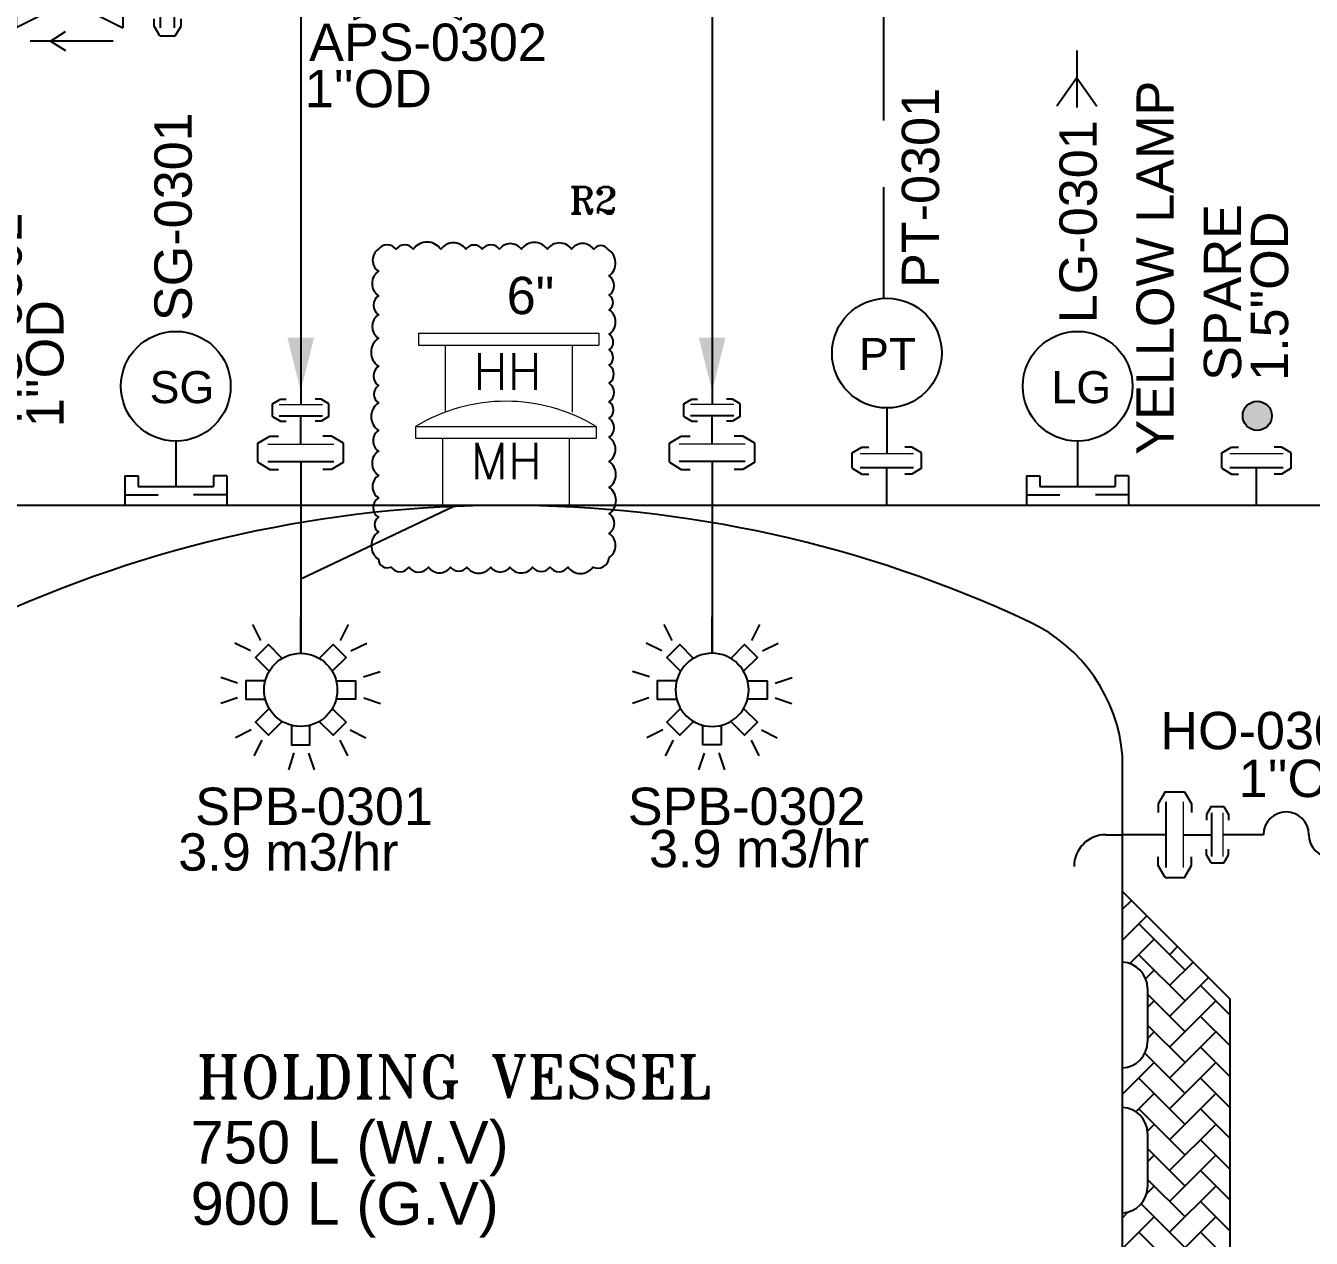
# Model space of a CAD drawing. Header units: millimetres. Extents: x -6754 to 5895, y -4820 to 1016.
# Drawn here: x -2073.1 to -1952.6, y -1712 to -1598.4 of the extents above; entities that cross this region are included whole.
import ezdxf
from ezdxf.enums import TextEntityAlignment as Align

# ---------------------------------------------------------------- set-up
doc = ezdxf.new("R2010")
doc.units = ezdxf.units.MM
doc.linetypes.add('HIDDEN', pattern=[0.375, 0.25, -0.125])
doc.layers.get('0').update_dxf_attribs({"linetype": 'CONTINUOUS'})
for name, color, linetype in [('A---SIGLD-CONN-EL', 7, 'CONTINUOUS'), ('can_move', 7, 'CONTINUOUS'), ('E---INDID------', 7, 'CONTINUOUS'), ('E---INDID-TEXT-25-35', 2, 'CONTINUOUS'), ('P---MWAYD------', 7, 'CONTINUOUS'), ('P---PEQID------', 7, 'CONTINUOUS'), ('P---PEQID-TEXT-25-35', 2, 'CONTINUOUS'), ('P---PFLGD------', 7, 'CONTINUOUS'), ('P---PHOSD-TEXT-25-35', 2, 'CONTINUOUS'), ('P---PLINB-CHWR039', 7, 'CONTINUOUS'), ('P---PLINB-CHWR041', 7, 'CONTINUOUS'), ('P---PLINB-CIPS112', 7, 'CONTINUOUS'), ('P---PLINB-PRO039', 7, 'CONTINUOUS'), ('P---PLINB-PS102', 7, 'CONTINUOUS'), ('P---PLINB-PS104', 7, 'CONTINUOUS'), ('P---PVL3D-TEXT-25-35', 2, 'CONTINUOUS'), ('P---PVLSD-TEXT-18-25', 3, 'CONTINUOUS'), ('P---TANKB-V03', 7, 'CONTINUOUS'), ('P---TANKD-TEXT-25-35', 2, 'CONTINUOUS'), ('VALVE', 6, 'CONTINUOUS')]:
    doc.layers.add(name, color=color, linetype=linetype)
doc.styles.add('ROMANS', font='romans.shx')
doc.styles.add('ROMANT', font='romant.shx')
doc.styles.get("Standard").update_dxf_attribs({"font": 'arial.ttf'})

# ---------------------------------------------------------------- blocks, each defined once
blk = doc.blocks.new('jtf')
for p, q in [((183.7326625165489, 67.0500738686342), (184.4681088752732, 67.48911197279767)), ((183.7326625165489, 65.87006733978824), (183.7326625165489, 67.0500738686342)), ((184.4681088752732, 67.48911197279767), (185.0073755605541, 67.48911197279767)), ((188.2710194706005, 67.48911197279767), (187.7317527853197, 67.48911197279767)), ((189.0064658293306, 67.0500738686342), (188.2710194706005, 67.48911197279767)), ((189.0064658293306, 65.87006733978824), (189.0064658293306, 67.0500738686342)), ((183.7326625165489, 65.87006733978824), (184.4681088752732, 65.43102923562476)), ((184.4681088752732, 65.43102923562476), (185.0073755605541, 65.43102923562476)), ((186.3695641729369, 63.28645938869022), (186.3695641729369, 65.92370400019058)), ((188.2710194706005, 65.43102923562476), (187.7317527853197, 65.43102923562476)), ((189.0064658293306, 65.87006733978824), (188.2710194706005, 65.43102923562476)), ((182.3600665893783, 63.36801573332951), (183.4783374930366, 64.03558792490892)), ((183.4783374930366, 64.03558792490892), (184.2983106104572, 64.03558792490892)), ((189.2607908528371, 64.03558792490892), (188.4408177354165, 64.03558792490892)), ((190.3790617565012, 63.36801573332951), (189.2607908528371, 64.03558792490892)), ((182.3600665893783, 61.5737761512336), (182.3600665893783, 63.36801573332951)), ((190.3790617565012, 61.5737761512336), (190.3790617565012, 63.36801573332951)), ((182.3600665893783, 61.5737761512336), (183.4783374930366, 60.90620395965418)), ((186.3695641729369, 61.65533249587432), (186.3695641729369, 57.54027658786356)), ((190.3790617565012, 61.5737761512336), (189.2607908528371, 60.90620395965418)), ((183.4783374930366, 60.90620395965418), (184.2983106104572, 60.90620395965418)), ((189.2607908528371, 60.90620395965418), (188.4408177354165, 60.90620395965418))]:
    blk.add_line(p, q)
at = {"color": 6, "lineweight": 15}
for points in [[(184.3366099451705, 66.99643720823184), (188.4025184007062, 66.99643720823184)], [(183.2783889506935, 63.28645938869022), (189.4607393951802, 63.28645938869022)]]:
    blk.add_lwpolyline(points, dxfattribs=at)
at = {"color": 1}
for points in [[(184.3366099451705, 65.92370400019058), (188.4025184007062, 65.92370400019058)], [(183.2783889506935, 61.65533249587432), (189.4607393951802, 61.65533249587432)]]:
    blk.add_lwpolyline(points, dxfattribs=at)
blk = doc.blocks.new('phi_15862574930')
at = {"color": 0, "linetype": 'ByBlock'}
blk.add_blockref('jtf', (-186.3695641729369, -63.28645938869022), dxfattribs=at)
at = {"flags": 1}
for p, rotation in [((1.477928890381008e-12, 3.709977819541621), 90), ((0, -5.746182800826659), 270)]:
    blk.add_attdef('PHI_CONNECTIONPOINT', p, '', height=0.1, rotation=rotation, dxfattribs=at)
for tag, p in [('MPLANT', (3.84494897601212, 1.785845011725996)), ('CODE', (6.169171075775694, -1.709889107337858))]:
    blk.add_attdef(tag, p, '', height=2.5)
blk.add_attdef('PHI_INSERTPOINT', (4.547473508864641e-13, -4.547473508864641e-13), '', height=0.1, dxfattribs=at)
blk = doc.blocks.new('rgyjryjyfrjfhjgfgj')
at = {"color": 0, "linetype": 'ByBlock'}
for p, q in [((716.4844576946442, 396.8695095443074), (717.3888636432375, 397.4094111541995)), ((717.3888636432375, 397.4094111541995), (718.0520200954525, 397.4094111541995)), ((722.065445318545, 397.4094111541995), (721.4022888663301, 397.4094111541995)), ((722.9698512671453, 396.8695095443074), (722.065445318545, 397.4094111541995)), ((722.9698512671453, 395.418411294371), (722.9698512671453, 396.8695095443074)), ((716.4844576946442, 395.418411294371), (717.3888636432375, 394.8785096844789)), ((722.9698512671453, 395.418411294371), (722.065445318545, 394.8785096844789)), ((717.3888636432375, 394.8785096844789), (718.0520200954525, 394.8785096844789)), ((722.065445318545, 394.8785096844789), (721.4022888663301, 394.8785096844789))]:
    blk.add_line(p, q, dxfattribs=at)
at = {"color": 6, "linetype": 'ByBlock'}
blk.add_line((719.7271544808916, 391.9492555990804), (719.7271544808916, 395.484370305732), dxfattribs=at)
at = {"color": 1, "linetype": 'ByBlock', "lineweight": 15}
blk.add_lwpolyline([(717.227154480893, 396.8035505329464), (722.227154480893, 396.8035505329464)], dxfattribs=at)
at = {"color": 6, "linetype": 'ByBlock'}
blk.add_lwpolyline([(717.227154480893, 395.484370305732), (722.227154480893, 395.484370305732)], dxfattribs=at)
blk = doc.blocks.new('phi_15825218758')
at = {"color": 0, "linetype": 'ByBlock'}
blk.add_line((-3.242696786248757, 3.469155695290567), (-3.242696786248757, 4.920253945227046), dxfattribs=at)
blk.add_blockref('rgyjryjyfrjfhjgfgj', (-719.727154480893, -391.9492555990804), dxfattribs=at)
at = {"flags": 1}
for p, rotation in [((0, 4.854294933865958), 90), ((-1.364242052659392e-12, 0), 270)]:
    blk.add_attdef('PHI_CONNECTIONPOINT', p, '', height=0.1, rotation=rotation, dxfattribs=at)
blk = doc.blocks.new('phi_158253606254')
at = {"color": 0, "linetype": 'ByBlock'}
blk.add_line((0, 4.267203789226812), (0, 0), dxfattribs=at)
blk.add_circle((0.001089455262047068, 9.409736146536261), 5.142532472711022, dxfattribs=at)
blk.add_text('PT', height=3, rotation=359.9878617803028, dxfattribs=at).set_placement((-2.60636676307513, 7.825230803561453))
blk.add_attdef('PLANT_BMK', (1.499746038893988, 15.32445847557392), '', height=3.2, rotation=90)
at = {"flags": 1}
for tag in ['PHI_CONNECTIONPOINT', 'PHI_INSERTPOINT']:
    blk.add_attdef(tag, (-0.0009037813375130099, 0.001104081389712519), '', height=0.1, rotation=269.9878617803037, dxfattribs=at)
blk = doc.blocks.new('2B100D4')
at = {"color": 3}
for points in [[(12.66305469445069, 40.81928641843842), (10.13640319355181, 45.80602589261252)], [(25.22223209307413, 36.77183532530034), (25.22223209307413, 48.32143856094626)], [(37.78140948482906, 40.81928641843842), (40.30806099250913, 45.80602589261252)], [(9.356428599567153, 37.55151232008939), (4.39243398339022, 40.00055561170302)], [(19.35646000265842, 35.17140555990045), (15.01372862819699, 39.51413693091308), (10.93032725181547, 35.43073554770672), (15.2730586262187, 31.08800417666498)], [(31.08800417667953, 35.17140555990045), (35.43073554430157, 39.51413693091308), (39.51413693433278, 35.43073554770672), (35.17140555987135, 31.08800417666498)], [(41.088035586552, 37.55151232008939), (46.05203019594774, 40.00055561170302)], [(5.312769702839432, 27.37033546980092), (0, 29.10988035796618)], [(45.01412435906241, 29.33682090385264), (50.32689407552243, 31.0763657920179)], [(14.03937684756238, 28.10963290197105), (7.897827239590697, 28.10963290197105), (7.897827239590697, 22.33483128075022), (14.03937684756238, 22.33483128075022)], [(36.40508733855677, 28.10963290197105), (42.54663693971816, 28.10963290197105), (42.54663693971816, 22.33483128075022), (36.40508733855677, 22.33483128075022)], [(5.28529719132348, 22.72153250877454), (0.04348782252054662, 20.94319337441266)], [(45.15916698801448, 22.72153250877454), (50.40097635681741, 20.94319337441266)], [(15.2730586262187, 19.3564600060563), (10.93032725181547, 15.01372863501456), (15.01372862819699, 10.93032724838849), (19.35646000265842, 15.27305862284993)], [(35.17140555987135, 19.3564600060563), (39.51413693433278, 15.01372863501456), (35.43073554430157, 10.93032724838849), (31.08800417667953, 15.27305862284993)], [(9.625177767680725, 12.66305469449435), (4.63843829347752, 10.13640319017577)], [(22.33483128753142, 14.03937684756238), (22.33483128753142, 7.897827239583421), (28.10963289855863, 7.897827239583421), (28.10963289855863, 14.03937684756238)], [(40.81928641840932, 12.66305469449435), (45.80602589258342, 10.13640319017577)], [(12.89295185581432, 9.356428596154728), (10.44390857443796, 4.392433986788092)], [(37.55151231668424, 9.356428596154728), (40.0005556048709, 4.392433986788092)], [(23.07412871634006, 5.312769709613349), (21.33458382476238, 0)], [(27.72293167398311, 5.285297194714076), (29.50127080493257, 0.04348782930173911)]]:
    blk.add_lwpolyline(points, dxfattribs=at)
blk.add_circle((25.22223209307413, 25.22223208965443), 11.54960323375445, dxfattribs=at)
blk = doc.blocks.new('phi_158253683561')
at = {"color": 0, "linetype": 'ByBlock', "xscale": 0.395994, "yscale": 0.395994, "zscale": 0.395994}
blk.add_blockref('2B100D4', (-9.987852575465695, -9.987852574111173), dxfattribs=at)
at = {"flags": 1}
blk.add_attdef('PHI_CONNECTIONPOINT', (-8.952838470577262e-13, 9.147147167392177), '', height=0.1, rotation=90, dxfattribs=at)
blk.add_attdef('PHI_INSERTPOINT', (0, 0), '', height=0.1, dxfattribs=at)
blk.add_attdef('CODE', (-3.68075510178258, -15.21166139624791), '', height=3)
blk = doc.blocks.new('ADV')
at = {"color": 6}
blk.add_arc((1709.403994477978, 811.9926042832112), 5.590131414134222, 26.56505117707799, 153.434948822922, dxfattribs=at)
at = {"layer": 'VALVE'}
for p, q in [((1706.175708596649, 821.4556299452406), (1712.632280359307, 821.4556299452406)), ((1706.175708596649, 821.4556299452406), (1706.175708596649, 819.9760252526171)), ((1712.632280359307, 821.4556299452406), (1712.632280359307, 819.9760252526171)), ((1706.175708596649, 820.7158275989289), (1712.632280359307, 820.7158275989289)), ((1706.175708596649, 819.9760252526171), (1712.632280359307, 819.9760252526171)), ((1709.403994477978, 817.5827356973455), (1709.403994477978, 819.9760252526171)), ((1704.404028939914, 814.4925870522434), (1704.404028939914, 809.4926215141788)), ((1714.403960016042, 814.4925870522434), (1704.404028939914, 809.4926215141793)), ((1704.404028939914, 814.4925870522434), (1714.403960016042, 809.4926215141788)), ((1714.403960016042, 814.4925870522434), (1714.403960016042, 809.4926215141788))]:
    blk.add_line(p, q, dxfattribs=at)
blk = doc.blocks.new('phi_15863337301')
at = {"color": 0, "linetype": 'ByBlock'}
blk.add_blockref('ADV', (-1709.403994477978, -811.9926042832111), dxfattribs=at)
at = {"flags": 1}
blk.add_attdef('PHI_CONNECTIONPOINT', (-4.999965538064316, 0), '', height=0.1, rotation=180, dxfattribs=at)
for tag, p in [('PHI_INSERTPOINT', (0, 2.273736754432321e-13)), ('PHI_CONNECTIONPOINT', (4.999965538064316, 0))]:
    blk.add_attdef(tag, p, '', height=0.1, dxfattribs=at)
for tag, p in [('PRJ_TAG_B', (-8.117294217749532, -5.928936001065608)), ('DNCALC', (-3.964025933961693, -9.438924908240892))]:
    blk.add_attdef(tag, p, '', height=2.5)
blk = doc.blocks.new('vdv')
at = {"layer": 'VALVE'}
for p, q in [((180.8079919519269, 66.57614290440762), (180.8079919519269, 63.12301840971554)), ((180.8079919519269, 66.57614290440762), (182.3812795179868, 66.57614290440762)), ((182.3812795179868, 66.57614290440762), (182.3812795179868, 65.3109000192843)), ((191.2004295973777, 66.57614290440762), (191.2004295973777, 65.3109000192843)), ((192.7737171634376, 66.57614290440762), (191.2004295973777, 66.57614290440762)), ((192.7737171634379, 66.57614290440762), (192.7737171634379, 63.12301840971554)), ((182.3812795179868, 65.3109000192843), (191.2004295973777, 65.3109000192843)), ((180.8079919519269, 64.3537018150979), (184.7059037281533, 64.3537018150979)), ((192.7737171634376, 64.3537018150979), (188.8758053872108, 64.3537018150979)), ((180.8079919519269, 63.12301840971554), (192.7737171634376, 63.12301840971554))]:
    blk.add_line(p, q, dxfattribs=at)
blk = doc.blocks.new('phi_158252559339')
at = {"color": 0, "linetype": 'ByBlock'}
blk.add_blockref('vdv', (-186.790854557683, -65.31090001928354), dxfattribs=at)
for tag, p in [('MPLANT', (1.753663945923506, 10.38835953513714)), ('CODE', (4.07788604568708, 6.892625416073287)), ('DN', (5.194677328933437, 3.782033790187569))]:
    blk.add_attdef(tag, p, '', height=2.5)
at = {"flags": 1}
for p, rotation in [((-5.684341886080801e-14, -2.842170943040401e-14, 2.5), 90), ((-7.389644451905042e-13, -2.187881609567995), 270)]:
    blk.add_attdef('PHI_CONNECTIONPOINT', p, '', height=0.1, rotation=rotation, dxfattribs=at)
blk.add_attdef('PHI_INSERTPOINT', (-5.684341886080801e-14, -2.842170943040401e-14), '', height=0.1, dxfattribs=at)
blk = doc.blocks.new('phi_16763050003')
at = {"color": 0, "linetype": 'ByBlock', "lineweight": 13}
for p, q in [((-2.5092553483762, 7.389997746155643), (-2.5092553483762, 6.280775767691296)), ((-2.5092553483762, 7.389997746155643), (14.40391530268073, 7.389997746155643)), ((14.40391530268062, 7.389997746155728), (14.40391530268062, 6.280775767691296)), ((0, 6.280775767691296), (0, 0)), ((11.89465995430442, 6.280775767691296), (11.89465995430442, 0))]:
    blk.add_line(p, q, dxfattribs=at)
blk.add_lwpolyline([(-2.5092553483762, 6.280775767691296), (14.40391530268062, 6.280775767691296)], dxfattribs=at)
blk.add_arc((5.947329977152094, -6.560594190613841), 16.31357872308233, 58.77654784392595, 121.223452156074, dxfattribs=at)
at = {"color": 0, "linetype": 'ByBlock', "lineweight": 13, "style": 'ROMANS'}
blk.add_text('MH', height=3.409698443055961, dxfattribs=at).set_placement((2.633618944087402, 2.452737491467758))
at = {"flags": 1}
blk.add_attdef('PHI_CONNECTIONPOINT', (0, 0), '', height=0.1, rotation=180, dxfattribs=at)
for tag, p in [('PHI_CONNECTIONPOINT', (11.89465995430442, 0)), ('PHI_INSERTPOINT', (11.89465995430385, 6.252776074688882e-13))]:
    blk.add_attdef(tag, p, '', height=0.1, dxfattribs=at)
blk = doc.blocks.new('phi_16763051035')
at = {"color": 0, "linetype": 'ByBlock'}
blk.add_line((-5.684341886080801e-13, 4.266099803570995), (-5.684341886080801e-13, 2.842170943040401e-14), dxfattribs=at)
blk.add_circle((-5.684341886080801e-13, 9.40863227628202), 5.142532472711022, dxfattribs=at)
blk.add_text('SG', height=3, dxfattribs=at).set_placement((-2.45068755543673, 7.823607714929636))
at = {"color": 7}
blk.add_attdef('DEVICE', (1.492779594961917, 15.51502102826095), '', height=3.5, rotation=90, dxfattribs=at)
at = {"flags": 1}
for tag, p in [('PHI_CONNECTIONPOINT', (0, 2.842170943040401e-14)), ('PHI_INSERTPOINT', (0, 0))]:
    blk.add_attdef(tag, p, '', height=0.1, rotation=270, dxfattribs=at)
blk = doc.blocks.new('phi_16763051257')
at = {"color": 0, "linetype": 'ByBlock'}
blk.add_line((-5.684341886080801e-13, 4.266099803571024), (-5.684341886080801e-13, 0), dxfattribs=at)
blk.add_circle((-5.684341886080801e-13, 9.408632276282106), 5.142532472711022, dxfattribs=at)
blk.add_text('LG', height=3, dxfattribs=at).set_placement((-2.45068755543673, 7.823607714929722))
at = {"color": 7}
blk.add_attdef('DEVICE', (1.797247982816771, 15.31218216370326), '', height=3.5, rotation=90, dxfattribs=at)
at = {"flags": 1}
for tag in ['PHI_CONNECTIONPOINT', 'PHI_INSERTPOINT']:
    blk.add_attdef(tag, (0, 0), '', height=0.1, rotation=270, dxfattribs=at)
blk = doc.blocks.new('hhg')
at = {"color": 6}
for centre, start, end in [((385.2190876693395, 231.2605004656664), 0, 180), ((395.8601238703102, 231.2605004656664), 0, 180), ((390.5396057698248, 231.2605004656664), 180, 0), ((401.1806419707955, 231.2605004656664), 180, 0)]:
    blk.add_arc(centre, 2.660259050242662, start, end, dxfattribs=at)
blk = doc.blocks.new('phi_158624461021')
at = {"color": 0, "linetype": 'ByBlock', "xscale": 0.8, "yscale": 0.8, "zscale": 0.8}
blk.add_blockref('hhg', (-306.0470628952776, -185.0084003725332), dxfattribs=at)
for tag, p, height in [('CODE', (2.574203958363, 8.007251313367988), 3.5), ('DN', (4.939795399731452, 3.524878923813162), 3.5), ('DNCALC', (4.939795399731452, 3.524878923813162), 2)]:
    blk.add_attdef(tag, p, '', height=height)
at = {"flags": 1}
blk.add_attdef('PHI_CONNECTIONPOINT', (-1.13686837721616e-13, -1.13686837721616e-13), '', height=0.08000000000000002, rotation=180, dxfattribs=at)
blk.add_attdef('PHI_CONNECTIONPOINT', (17.02565792155292, -1.13686837721616e-13), '', height=0.08000000000000002, dxfattribs=at)
blk = doc.blocks.new('3WAY')
at = {"color": 5, "linetype": 'ByBlock'}
for p, q in [((3182.771749581638, -963.1725198750246), (3183.676155530238, -962.6326182651319)), ((3183.676155530238, -962.6326182651319), (3184.339311982452, -962.6326182651319)), ((3188.352737205545, -962.6326182651319), (3187.68958075333, -962.6326182651319)), ((3189.257143154138, -963.1725198750246), (3188.352737205545, -962.6326182651319)), ((3182.771749581638, -964.6236181249606), (3182.771749581638, -963.1725198750246)), ((3189.257143154138, -964.6236181249606), (3189.257143154138, -963.1725198750246)), ((3182.771749581638, -964.6236181249606), (3183.676155530238, -965.1635197348533)), ((3183.676155530238, -965.1635197348533), (3184.339311982452, -965.1635197348533)), ((3186.014446367892, -968.0927738202518), (3186.014446367892, -964.5576591135996)), ((3188.352737205545, -965.1635197348533), (3187.68958075333, -965.1635197348533)), ((3189.257143154138, -964.6236181249606), (3188.352737205545, -965.1635197348533)), ((3188.514429136923, -968.0927738202518), (3183.514463598859, -968.0927738202518)), ((3188.514429136923, -978.0927048963804), (3183.51446359886, -968.0927738202518)), ((3188.514429136923, -968.0927738202518), (3183.514463598859, -978.0927048963804)), ((3176.551420705861, -969.8644534769865), (3176.551420705861, -976.3210252396439)), ((3176.551420705861, -969.8644534769865), (3178.031025398485, -969.8644534769865)), ((3177.291223052173, -969.8644534769865), (3177.291223052173, -976.3210252396439)), ((3178.031025398485, -969.8644534769865), (3178.031025398485, -976.3210252396439)), ((3180.424314953757, -973.0927393583152), (3178.031025398485, -973.0927393583152)), ((3176.551420705861, -976.3210252396439), (3178.031025398485, -976.3210252396439)), ((3193.626716995661, -977.2297037551161), (3200.083288758318, -977.2297037551161)), ((3193.626716995661, -977.2297037551161), (3193.626716995661, -978.7093084477383)), ((3200.083288758318, -977.2297037551161), (3200.083288758318, -978.7093084477383)), ((3191.855037338926, -978.0927048963804), (3180.173855396857, -978.0927048963804)), ((3180.173855396857, -978.0927048963804), (3180.173855396857, -995.2927539379107)), ((3188.514429136923, -978.0927048963804), (3183.514463598859, -978.0927048963804)), ((3191.855037338926, -995.2927539379107), (3191.855037338926, -978.0927048963804)), ((3193.626716995661, -977.9695061014263), (3200.083288758318, -977.9695061014263)), ((3193.626716995661, -978.7093084477383), (3200.083288758318, -978.7093084477383)), ((3196.85500287699, -981.1025980030099), (3196.85500287699, -978.7093084477383)), ((3191.855037338926, -984.192746648112), (3191.855037338926, -989.1927121861772)), ((3201.854968415055, -984.192746648112), (3191.855037338926, -989.1927121861772)), ((3191.855037338926, -984.192746648112), (3201.854968415055, -989.1927121861772)), ((3201.854968415055, -984.192746648112), (3201.854968415055, -989.1927121861772)), ((3205.324124110345, -983.4500326308917), (3204.784222500453, -984.3544385794921)), ((3204.784222500453, -984.3544385794921), (3204.784222500453, -985.0175950317062)), ((3205.324124110345, -983.4500326308917), (3206.775222360282, -983.4500326308917)), ((3206.775222360282, -983.4500326308917), (3207.315123970174, -984.3544385794921)), ((3207.315123970174, -984.3544385794921), (3207.315123970174, -985.0175950317062)), ((3201.854968415055, -986.6927294171455), (3205.390083121706, -986.6927294171455)), ((3204.784222500453, -989.0310202547989), (3204.784222500453, -988.3678638025831)), ((3205.324124110345, -989.9354262033921), (3204.784222500453, -989.0310202547989)), ((3206.775222360282, -989.9354262033921), (3207.315123970174, -989.0310202547989)), ((3207.315123970174, -989.0310202547989), (3207.315123970174, -988.3678638025831)), ((3205.324124110345, -989.9354262033921), (3206.775222360281, -989.9354262033921)), ((3180.173855396857, -995.2927539379107), (3191.855037338926, -995.2927539379107)), ((3186.014446367892, -995.2927539379107), (3186.014446367892, -998.8278686445628)), ((3182.771749581645, -998.7619096332019), (3183.676155530238, -998.2220080233092)), ((3182.771749581645, -998.7619096332019), (3182.771749581645, -1000.213007883138)), ((3183.676155530238, -998.2220080233092), (3184.339311982454, -998.2220080233092)), ((3188.352737205545, -998.2220080233092), (3187.689580753331, -998.2220080233092)), ((3189.257143154146, -998.7619096332019), (3188.352737205545, -998.2220080233092)), ((3189.257143154146, -998.7619096332019), (3189.257143154146, -1000.213007883138)), ((3182.771749581645, -1000.213007883138), (3183.676155530238, -1000.752909493031)), ((3189.257143154146, -1000.213007883138), (3188.352737205545, -1000.752909493031)), ((3183.676155530238, -1000.752909493031), (3184.339311982454, -1000.752909493031)), ((3188.352737205545, -1000.752909493031), (3187.689580753331, -1000.752909493031))]:
    blk.add_line(p, q, dxfattribs=at)
for points in [[(3188.51444636789, -963.2384788863856), (3183.51444636789, -963.2384788863856)], [(3188.51444636789, -964.5576591135996), (3183.51444636789, -964.5576591135996)], [(3205.390083121706, -989.1927294171437), (3205.390083121706, -984.1927294171437)], [(3206.70926334892, -989.1927294171437), (3206.70926334892, -984.1927294171437)], [(3183.514446367893, -998.8278686445628), (3188.514446367893, -998.8278686445628)], [(3183.514446367893, -1000.147048871777), (3188.514446367893, -1000.147048871777)]]:
    blk.add_lwpolyline(points, dxfattribs=at)
for centre, start, end in [((3186.014446367891, -973.0927393583152), 116.5650511770365, 243.4349488229636), ((3196.85500287699, -986.6927294171455), 26.56505117710129, 153.4349488228987)]:
    blk.add_arc(centre, 5.590131414134222, start, end, dxfattribs=at)
blk = doc.blocks.new('phi_16778209914')
at = {"color": 0, "linetype": 'ByBlock'}
blk.add_blockref('3WAY', (-3186.014446367894, 973.2384099625165), dxfattribs=at)
for tag, p in [('CODE', (-13.35947495236178, 0.4347077813009719)), ('DNCALC', (-14.24902080885659, -3.710063770237753))]:
    blk.add_attdef(tag, p, '', height=3.5)
at = {"flags": 1}
for tag, p in [('PHI_CONNECTIONPOINT', (0, 1.818989403545856e-12)), ('PHI_INSERTPOINT', (0, 0)), ('PHI_CONNECTIONPOINT', (-3.637978807091713e-12, -36.90856998538845))]:
    blk.add_attdef(tag, p, '', height=0.1, rotation=270, dxfattribs=at)
at = {"style": 'ROMANT'}
blk.add_attdef('P_NAME', (-3.194885904902549, -14.70431945462667), '', height=3.5, dxfattribs=at)
at = {"flags": 1}
blk.add_attdef('PHI_CONNECTIONPOINT', (20.69481698102663, -13.45431945462667), '', height=0.1, dxfattribs=at)
blk = doc.blocks.new('DIPLE JACKETED VESSELS')
at = {"linetype": 'ByBlock'}
h = blk.add_hatch(dxfattribs=at)
h.set_pattern_fill('AR-HBONE', color=0, scale=0.02012060478371715, style=0)
h.set_pattern_definition([(45, (0, 0), (0, 2.891010948297427), [6.132760338076987, -2.044253446025662]), (135, (1.445504488871807, 1.445504488871807), (2.859309913634028e-16, 2.891010948297427), [6.132760338076987, -2.044253446025662])])
h.paths.add_polyline_path([(-711.114991037015, -1689.586468170581), (-721.1596421097565, -1679.541817097839), (-721.1596421097565, -1686.172532779631, -0.4025621005376007), (-718.818797188378, -1688.607561121611), (-718.818797188378, -1693.616255645138, -0.4027095653221261), (-721.1596421097565, -1696.052521231446), (-721.1596421097565, -1699.769855877551, -0.4025621005377285), (-718.818797188378, -1702.204884219532), (-718.818797188378, -1707.213578688544, -0.4027095653221255), (-721.1596421097565, -1709.649844274852), (-721.1596421097565, -1713.367178920956, -0.4025621005379824), (-718.818797188378, -1715.80220726294), (-718.818797188378, -1720.810901731949, -0.4027095653221252), (-721.1596421097565, -1723.247167318257), (-721.1596421097565, -1726.964501964361, -0.4025621005379823), (-718.818797188378, -1729.399530306345), (-718.818797188378, -1734.408224775354, -0.4027095653221255), (-721.1596421097565, -1736.844490361663), (-721.1596421097565, -1740.561825007767, -0.4025621005377283), (-718.818797188378, -1742.996853349748), (-718.818797188378, -1748.005547818762, -0.4027095653218714), (-721.1596421097565, -1750.441813405068), (-721.1596421097565, -1754.159148051172, -0.4025621005379821), (-718.818797188378, -1756.594176393156), (-718.818797188378, -1761.602870862165, -0.4027095653221254), (-721.1596421097565, -1764.039136448473), (-721.1596421097565, -1767.756471094577, -0.4044299172847652), (-718.8031457732991, -1770.192070575441), (-718.8031456959976, -1775.201306990944, -0.4048218992601123), (-721.1622295776768, -1777.637686572743, -0.02653796103469679), (-721.2767168525928, -1779.234339331867, -0.4043992939339213), (-719.9963974915644, -1782.371974080598), (-721.8614079670521, -1787.020876343444, -0.4958354642442961), (-725.6024818988338, -1788.051712014717, -0.05075332353789339), (-727.9750076416913, -1789.977468614255, -0.01861335655747169), (-728.9364956345479, -1790.557985356597, -0.01039038682577612), (-729.5352948794628, -1790.875821698733, -0.4040354654467231), (-730.8672466103484, -1793.989504002089), (-735.484759715014, -1795.93228172009, -0.4033385642985856), (-738.640091860326, -1794.713870452294, -0.004219050563213734), (-740.4725373050431, -1795.377970745392, -0.002132994905835191), (-741.4012874084123, -1795.701281771408, -0.003162049818572917), (-742.7858726311317, -1796.166908659219), (-736.7003701607644, -1804.831050652838, -0.03429078097242805), (-733.0029703974686, -1803.44392062003, 0.07549234897306059), (-722.2296464419412, -1798.358114243897, 0.1224949983484107), (-714.0823718499541, -1789.350043084703, 0.1235187463443267), (-711.106466938832, -1777.482587315395)])
for p, q in [((-721.1596421097565, -1777.358248862105), (-721.1596421097565, -1666.837154334487)), ((-721.159712976392, -1777.358282114909), (-721.1596421097565, -1679.541817097839)), ((-721.1596421097565, -1679.541817097839), (-711.114991037015, -1689.586468170581)), ((-711.114991037015, -1689.586468170581), (-711.106466938832, -1777.482587315395))]:
    blk.add_line(p, q)
at = {"color": 0, "linetype": 'ByBlock'}
for p, q in [((-718.818797188378, -1688.608179743776), (-718.818797188378, -1693.616874212786)), ((-718.818797188378, -1702.205502841696), (-718.818797188378, -1707.214197256191))]:
    blk.add_line(p, q, dxfattribs=at)
for centre, radius, start, end in [((-778.9224604661863, -1758.842931559467), 115.4944490239479, 64.85877082138552, 115.1412735318049), ((-736.3999066671286, -1668.112096362584), 15.29349995761918, 4.782010308679055, 64.65995297928946), ((-721.2563637680732, -1688.608179743776), 2.437566658194353, 359.9981968300551, 88.09406666880365), ((-721.2563637680732, -1693.6168742673), 2.437566658194353, 271.9059333311964, 0.001803169944918729), ((-721.2563637680732, -1702.205502841696), 2.437566658194353, 359.9981968300551, 88.09406666880365), ((-721.2563637680732, -1707.214197310706), 2.437566658194353, 271.9059333311964, 0.001803169944918729)]:
    blk.add_arc(centre, radius, start, end, dxfattribs=at)
blk = doc.blocks.new('phi_16778223897')
at = {"color": 0, "linetype": 'ByBlock'}
blk.add_blockref('DIPLE JACKETED VESSELS', (778.9224604661863, 1643.348482535528), dxfattribs=at)
at = {"flags": 1}
for tag, p in [('PHI_INSERTPOINT', (-4.470265821510111e-05, 0)), ('PHI_CONNECTIONPOINT', (0, 0)), ('PHI_CONNECTIONPOINT', (0.0155584773742703, -158.6121960545408))]:
    blk.add_attdef(tag, p, '', height=0.1, rotation=270, dxfattribs=at)
for tag, p in [('P_NAME', (-9.748579852638159, -51.54358670650026)), ('USER1', (-6.648911457596569, -57.38671236848131)), ('USER2', (-6.648911457596569, -61.5080988889199)), ('USER3', (-6.648911457596569, -65.72532995382971)), ('USER4', (-6.648911457596569, -69.8467164742683)), ('CODE', (-6.149759071299286, -75.88708075447539)), ('CAPACITY_PJ', (-9.427753993968963, -80.02625977687967))]:
    blk.add_attdef(tag, p, '', height=3.5)
blk = doc.blocks.new('phi_16766092655')
at = {"color": 0, "linetype": 'ByBlock', "lineweight": 13}
for p, q in [((-8.292652411057816, 7.389997746156325), (-8.292652411057816, 6.280775767691978)), ((-8.292652411057816, 7.389997746156325), (8.620518239999114, 7.389997746156325)), ((8.620518239999, 7.389997746156382), (8.620518239999, 6.280775767691978)), ((-5.783397062681615, 6.280775767691978), (-5.783397062681615, 6.821210263296962e-13)), ((6.1112628916228, 6.280775767691978), (6.1112628916228, 6.821210263296962e-13))]:
    blk.add_line(p, q, dxfattribs=at)
blk.add_lwpolyline([(-8.292652411057816, 6.280775767691978), (8.620518239999, 6.280775767691978)], dxfattribs=at)
at = {"color": 0, "linetype": 'ByBlock', "lineweight": 13, "style": 'ROMANS'}
blk.add_text('HH', height=3.409698443055961, dxfattribs=at).set_placement((-3.149778118594213, 2.104592903262244))
at = {"flags": 1}
blk.add_attdef('PHI_CONNECTIONPOINT', (-5.783397062681615, 6.821210263296962e-13), '', height=0.1, rotation=180, dxfattribs=at)
for tag, p in [('PHI_CONNECTIONPOINT', (6.1112628916228, 6.821210263296962e-13)), ('PHI_INSERTPOINT', (6.111262891622232, 1.307398633798584e-12))]:
    blk.add_attdef(tag, p, '', height=0.1, dxfattribs=at)

msp = doc.modelspace()

# ---------------------------------------------------------------- hatches: boundary and pattern name
h = msp.add_hatch(color=256)
h.dxf.hatch_style = 1
h.paths.add_polyline_path([(-1959.038554599976, -1634.955963359985, 1), (-1956.305429011235, -1634.955963359985, 1)])

# ---------------------------------------------------------------- linework, layer by layer
for p, q in [((-1974.585108997523, -1600.709966960376), (-1974.585108997523, -1606.066788126764)), ((-1974.585108997523, -1603.278800817772), (-1976.457189354593, -1605.945493625377)), ((-1974.585108997523, -1603.278800817772), (-1972.713028640452, -1605.945493625377)), ((-2117.595417583667, -1643.348485644573), (-1938.52105009896, -1643.348485644573)), ((-2047.340957140565, -1643.348485644572), (-2047.340957140565, -1657.213840109893)), ((-2032.982379106232, -1643.453503497323), (-2047.340957140565, -1650.281162877232)), ((-2008.775421136132, -1643.348485644572), (-2008.775421136132, -1657.213840109893)), ((-1971.865154771275, -1674.212326960219), (-1970.326604438202, -1674.212326960219))]:
    msp.add_line(p, q)
at = {"color": 6}
msp.add_line((-1957.088882092009, -1674.21232696022), (-1960.870443817834, -1674.21232696022), dxfattribs=at)
at = {"color": 1}
msp.add_lwpolyline([(-2040.063682219305, -1619.354882188741, 0.52056705), (-2040.063682219305, -1621.416549923556, 0.52056705), (-2040.063682219305, -1623.706292652521, 0.52056705), (-2040.063682219305, -1625.488980519379, 0.52056705), (-2040.063682219305, -1627.690463718939, 0.52056705), (-2040.063682219305, -1630.322054445382, 0.52056705), (-2040.063682219305, -1632.13208689673, 0.52056705), (-2040.063682219305, -1633.749689972996, 0.52056705), (-2040.063682219305, -1636.334404268883, 0.52056705), (-2040.063682219305, -1638.259349081245, 0.52056705), (-2040.063682219305, -1640.539976948713, 0.52056705), (-2040.063682219305, -1642.654787581362, 0.52056705), (-2040.063682219305, -1644.471574796141, 0.52056705), (-2040.063682219305, -1645.844093895641, 0.52056705), (-2040.063682219305, -1648.404963062791, 0.52056705), (-2038.879358720065, -1649.128331245223, 0.52056705), (-2037.183139963389, -1649.128331245223, 0.52056705), (-2035.366596896685, -1649.128331245223, 0.52056705), (-2033.288652623484, -1649.128331245223, 0.52056705), (-2031.768708777541, -1649.128331245223, 0.52056705), (-2029.532760007946, -1649.128331245223, 0.52056705), (-2027.732941084435, -1649.128331245223, 0.52056705), (-2025.607021714337, -1649.128331245223, 0.52056705), (-2023.971636519884, -1649.128331245223, 0.52056705), (-2022.284369859321, -1649.128331245223, 0.52056705), (-2019.957964227638, -1649.128331245223, 0.52056705), (-2018.418763164096, -1648.250384975574, 0.52056705), (-2018.418763164096, -1645.974070390778, 0.52056705), (-2018.418763164096, -1644.136001602058, 0.52056705), (-2018.418763164096, -1641.667420407564, 0.52056705), (-2018.418763164096, -1639.239164336923, 0.52056705), (-2018.418763164096, -1636.973144662658, 0.52056705), (-2018.418763164096, -1635.181301242957, 0.52056705), (-2018.418763164096, -1633.652974979745, 0.52056705), (-2018.418763164096, -1631.904386460808, 0.52056705), (-2018.418763164096, -1630.220863404074, 0.52056705), (-2018.418763164096, -1628.783400916409, 0.52056705), (-2018.418763164096, -1627.321238781741, 0.52056705), (-2018.418763164096, -1625.014893983621, 0.52056705), (-2018.418763164096, -1623.66316816191, 0.52056705), (-2018.418763164096, -1621.846014725017, 0.52056705), (-2018.537939780321, -1619.354882188741, 0.52056705), (-2019.885067479938, -1619.354882188741, 0.52056705), (-2021.953408595491, -1619.354882188741, 0.52056705), (-2024.221218688979, -1619.354882188741, 0.52056705), (-2026.660217274955, -1619.354882188741, 0.52056705), (-2028.700562744482, -1619.354882188741, 0.52056705), (-2030.32056661016, -1619.354882188741, 0.52056705), (-2031.864965955029, -1619.354882188741, 0.52056705), (-2034.202765163583, -1619.354882188741, 0.52056705), (-2036.790775458493, -1619.354882188741, 0.52056705), (-2038.413464953005, -1619.354882188741, 0.52056705)], format="xyb", close=True, dxfattribs=at)
msp.add_circle((-1957.671991805606, -1634.955963359985), 1.366562794370566)
msp.add_arc((-1971.865154771275, -1677.197031574461), 2.984704614242219, 90, 180)
at = {"layer": 'A---SIGLD-CONN-EL', "color": 7, "linetype": 'HIDDEN', "ltscale": 50}
msp.add_lwpolyline([(-1992.699548401052, -1426.040176629035), (-1992.699548401052, -1623.941922091015)], dxfattribs=at)
at = {"layer": 'can_move'}
for p, q in [((-2070.799789452438, -1599.839247496578), (-2069.404483382692, -1598.958309346862)), ((-2064.924811257682, -1599.839247496578), (-2072.709164874781, -1599.839247496578)), ((-2070.799789452438, -1599.839247496578), (-2069.404483382692, -1600.720185646294))]:
    msp.add_line(p, q, dxfattribs=at)
at = {"layer": 'P---PLINB-PS102', "color": 32, "linetype": 'Continuous', "ltscale": 0.1}
msp.add_lwpolyline([(-2047.340957140565, -1595.348200359468), (-2047.340957140565, -1633.892325024204)], dxfattribs=at)
at = {"layer": 'P---PLINB-PS102', "color": 32, "linetype": 'ByBlock'}
msp.add_solid([(-2047.340957140565, -1632.642325024204), (-2048.590957140565, -1627.642325024204), (-2046.090957140565, -1627.642325024204)], dxfattribs=at)
at = {"layer": 'P---PLINB-PS104', "color": 32, "linetype": 'Continuous', "ltscale": 0.1}
msp.add_lwpolyline([(-2008.775421136132, -1595.348200359468), (-2008.775421136132, -1633.892325024204)], dxfattribs=at)
at = {"layer": 'P---PLINB-PS104', "color": 32, "linetype": 'ByBlock'}
msp.add_solid([(-2008.775421136132, -1632.642325024204), (-2010.025421136132, -1627.642325024204), (-2007.525421136132, -1627.642325024204)], dxfattribs=at)

# ---------------------------------------------------------------- block references
at = {"layer": 'E---INDID------'}
ref = msp.add_blockref('phi_158253606254', (-1992.393548123881, -1638.494190710262), dxfattribs=at)
ref.add_attrib('PLANT_BMK', 'PT-0301', (-1987.49654867648, -1622.983661535727), dxfattribs={"layer": 'E---INDID-TEXT-25-35', "color": 7, "height": 3.5, "rotation": 90})
ref = msp.add_blockref('phi_16763051035', (-2059.052137420847, -1641.598180356917, 2), dxfattribs=at)
ref.add_attrib('DEVICE', 'SG-0301', (-2057.559357825884, -1626.083159328656, 2), dxfattribs={"layer": 'E---INDID-TEXT-25-35', "color": 7, "height": 3.5, "rotation": 90})
ref = msp.add_blockref('phi_16763051257', (-1974.512638252475, -1641.598180356917, 2), dxfattribs=at)
ref.add_attrib('DEVICE', 'LG-0301', (-1972.715390269659, -1626.285998193213, 2), dxfattribs={"layer": 'E---INDID-TEXT-25-35', "color": 7, "height": 3.5, "rotation": 90})
at = {"layer": 'P---MWAYD------'}
for name, p in [('phi_16766092655', (-2028.013448887617, -1634.618762215105)), ('phi_16763050003', (-2034.057433641115, -1643.348485644573))]:
    msp.add_blockref(name, p, dxfattribs=at)
at = {"layer": 'P---PEQID------'}
ref = msp.add_blockref('phi_158253683561', (-2047.340957140565, -1660.64402029723), dxfattribs=dict(at, xscale=0.75, yscale=0.75, zscale=0.75))
ref.add_attrib('CODE', 'SPB-0301', (-2057.237664718523, -1673.303158587441), dxfattribs={"layer": 'P---PEQID-TEXT-25-35', "color": 7, "height": 3.5})
ref = msp.add_blockref('phi_158253683561', (-2008.775421136132, -1660.64402029723), dxfattribs=dict(at, xscale=-0.75, yscale=0.75, zscale=0.75))
ref.add_attrib('CODE', 'SPB-0302', (-2016.678482648669, -1673.303158587441), dxfattribs={"layer": 'P---PEQID-TEXT-25-35', "color": 7, "height": 3.5})
at = {"layer": 'P---PFLGD------'}
for p in [(-1992.393548123881, -1643.348485644572), (-1957.745569493289, -1643.348485644572)]:
    msp.add_blockref('phi_15825218758', p, dxfattribs=at)
at = {"layer": 'P---PFLGD------', "xscale": 0.8000000000000002, "yscale": 0.8000000000000002, "zscale": 0.8000000000000002}
for p in [(-2059.052137420847, -1641.598180356917), (-1974.512638252475, -1641.598180356917)]:
    msp.add_blockref('phi_158252559339', p, dxfattribs=at)
at = {"layer": 'P---PLINB-CHWR039'}
ref = msp.add_blockref('phi_158624461021', (-1957.088882092009, -1674.21232696022), dxfattribs=at)
ref.add_attrib('DN', "1''OD", (-1959.415366650097, -1670.687448036406), dxfattribs={"layer": 'P---PHOSD-TEXT-25-35', "color": 7, "height": 3.5})
ref.add_attrib('CODE', 'HO-0308', (-1966.755462284418, -1666.205075646853), dxfattribs={"layer": 'P---PHOSD-TEXT-25-35', "color": 7, "height": 3.5})
at = {"layer": 'P---PLINB-CHWR041'}
ref = msp.add_blockref('phi_158624461021', (-2079.859066246976, -1630.110763298379), dxfattribs=dict(at, xscale=-1, rotation=270))
ref.add_attrib('DN', "1''OD", (-2069.579124335936, -1636.034996920659), dxfattribs={"layer": 'P---PHOSD-TEXT-25-35', "color": 7, "height": 3.5, "rotation": 90})
ref.add_attrib('CODE', 'HO-0302', (-2073.497587202144, -1635.73714927213), dxfattribs={"layer": 'P---PHOSD-TEXT-25-35', "color": 7, "height": 3.5, "rotation": 90})
at = {"layer": 'P---PLINB-CIPS112'}
ref = msp.add_blockref('phi_16778209914', (-2079.859066246975, -1582.641351760914), dxfattribs=at)
ref.add_attrib('CODE', 'BV-0302', (-2105.983645393608, -1594.503852856552), dxfattribs={"layer": 'P---PVL3D-TEXT-25-35', "color": 7, "height": 3.5})
ref.add_attrib('P_NAME', 'BV', (-2083.053952151877, -1597.34567121554), dxfattribs={"layer": 'P---PVL3D-TEXT-25-35', "color": 7, "height": 3.5, "style": 'ROMANT'})
at = {"layer": 'P---PLINB-PRO039', "xscale": -1, "rotation": 270}
msp.add_blockref('phi_15862574930', (-1964.580421637375, -1674.212326960219), dxfattribs=at)
at = {"layer": 'P---PLINB-PS102'}
msp.add_blockref('phi_15862574930', (-2047.340957140565, -1637.602302843746), dxfattribs=at)
at = {"layer": 'P---PLINB-PS104', "xscale": -1}
msp.add_blockref('phi_15862574930', (-2008.775421136132, -1637.602302843746), dxfattribs=at)
at = {"layer": 'P---TANKB-V03', "extrusion": (1.224646799147353e-16, -4.898587196589412e-16, -1)}
ref = msp.add_blockref('phi_15863337301', (2037.34492142565, -1595.348200359468), dxfattribs=at)
ref.add_attrib('DNCALC', "1''OD", (-2046.965970130157, -1606.038080531356), dxfattribs={"layer": 'P---PVLSD-TEXT-18-25', "color": 7, "height": 3.5})
ref.add_attrib('PRJ_TAG_B', 'APS-0302', (-2046.552895867077, -1601.699887598015), dxfattribs={"layer": 'P---PVLSD-TEXT-18-25', "color": 7, "height": 3.5})
at = {"layer": 'P---TANKB-V03'}
ref = msp.add_blockref('phi_16778223897', (-2028.058189138653, -1643.348482535528), dxfattribs=at)
ref.add_attrib('USER2', '900 L (G.V)', (-2057.661578653213, -1710.769843372872), dxfattribs={"layer": 'P---TANKD-TEXT-25-35', "color": 7, "height": 4})
ref.add_attrib('USER1', '750 L (W.V)', (-2057.661578653213, -1705.031365666247), dxfattribs={"layer": 'P---TANKD-TEXT-25-35', "color": 7, "height": 4})
ref.add_attrib('P_NAME', 'HOLDING VESSEL', dxfattribs={"layer": 'P---TANKD-TEXT-25-35', "color": 7, "height": 4, "style": 'ROMANT'}).set_placement((-2057.137471740687, -1694.892069242029), align=Align.TOP_LEFT)

# ---------------------------------------------------------------- texts
at = {"color": 1, "insert": (-1968.993050015266, -1638.602846030823), "char_height": 3.5, "width": 63.31324544860595, "attachment_point": 1, "rotation": 90}
msp.add_mtext('YELLOW LAMP', dxfattribs=at)
at = {"insert": (-2022.156796557989, -1613.49739848703), "char_height": 2.5, "attachment_point": 1, "style": 'ROMANT'}
msp.add_mtext_dynamic_manual_height_columns('R2', width=2.674067253585235, gutter_width=12.5, heights=[0], dxfattribs=at)
at = {"char_height": 3.5, "attachment_point": 1, "rotation": 90}
for s, insert in [('SPARE', (-1962.68097764127, -1631.686359389443)), ('1.5"OD', (-1958.273584755887, -1631.686359389443))]:
    msp.add_mtext_dynamic_manual_height_columns(s, width=5.369203309207478, gutter_width=0.5, heights=[0], dxfattribs=dict(at, insert=insert))
at = {"char_height": 3.5}
for s, insert, width, attachment_point in [('6"', (-2028.030567155214, -1621.935094219429), 10.25262833161392, 1), ('3.9 m3/hr', (-2058.820515162195, -1674.083429109453), 36.63365990476268, 1), ('3.9 m3/hr', (-1994.038975493405, -1673.768237511652), 36.63365990476268, 3)]:
    msp.add_mtext(s, dxfattribs=dict(at, insert=insert, width=width, attachment_point=attachment_point))

doc.saveas('drawing.dxf')
